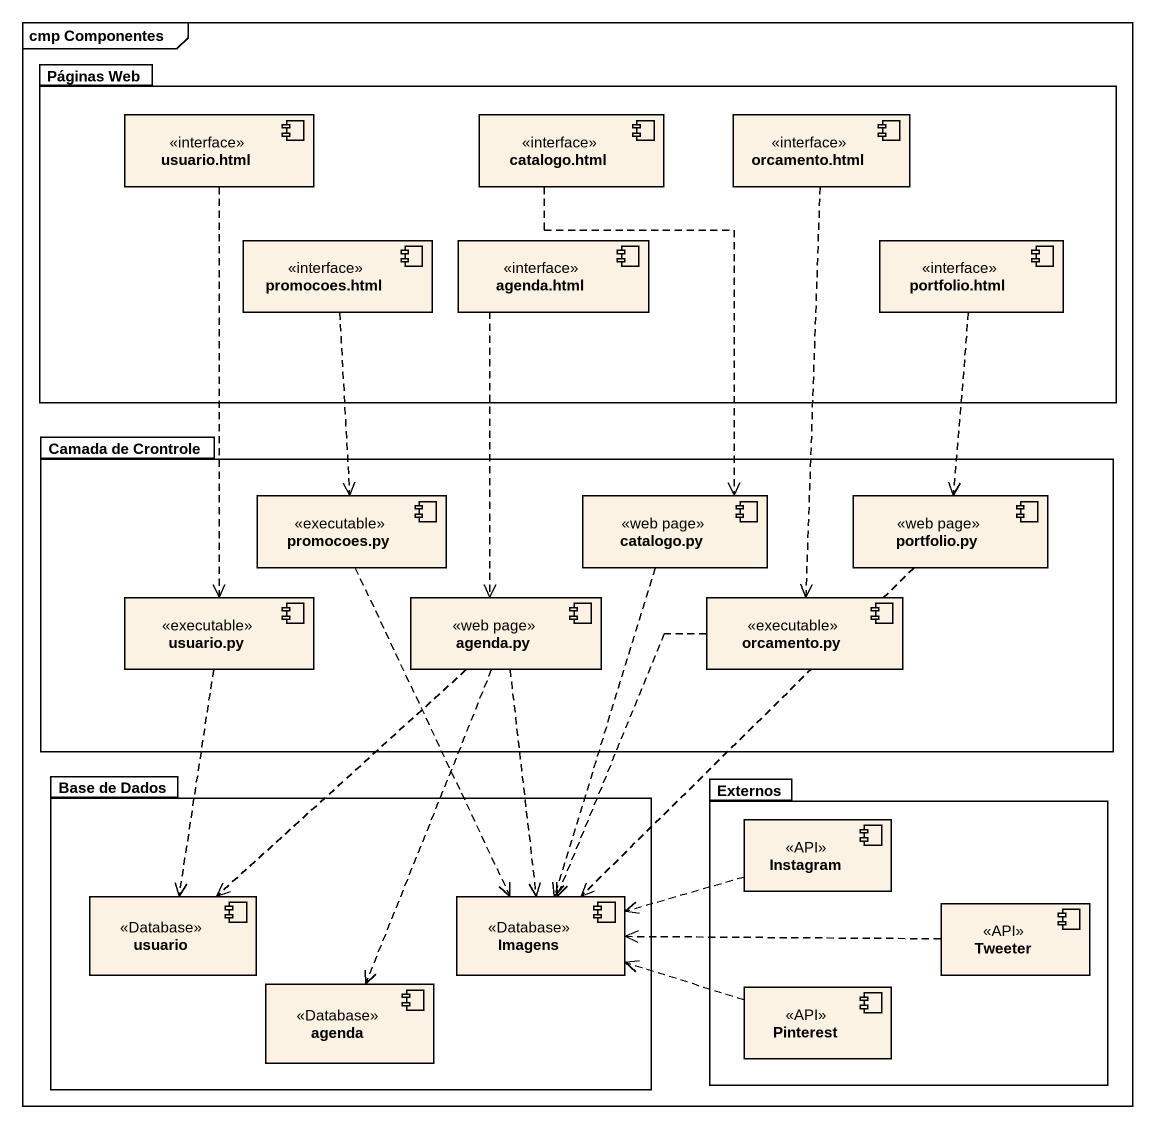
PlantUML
@startuml
mainframe cmp Componentes
package "Páginas Web" as Páginas_Web {
  component "usuario.html" as usuario_html <<interface>>
  component "catalogo.html" as catalogo_html <<interface>>
  component "orcamento.html" as orcamento_html <<interface>>
  component "promocoes.html" as promocoes_html <<interface>>
  component "agenda.html" as agenda_html <<interface>>
  component "portfolio.html" as portfolio_html <<interface>>
}
package "Camada de Crontrole" as Camada_de_Crontrole {
  component "promocoes.py" as promocoes_py <<executable>>
  component "catalogo.py" as catalogo_py <<web page>>
  component "portfolio.py" as portfolio_py <<web page>>
  component "usuario.py" as usuario_py <<executable>>
  component "agenda.py" as agenda_py <<web page>>
  component "orcamento.py" as orcamento_py <<executable>>
}
package "Base de Dados" as Base_de_Dados {
  component usuario <<Database>>
  component Imagens <<Database>>
  component agenda <<Database>>
}
package Externos {
  component Instagram <<API>>
  component Tweeter <<API>>
  component Pinterest <<API>>
}
usuario_html ..> usuario_py
catalogo_html ..> catalogo_py
orcamento_html ..> orcamento_py
promocoes_html ..> promocoes_py
agenda_html ..> agenda_py
portfolio_html ..> portfolio_py
promocoes_py ..> Imagens
catalogo_py ..> Imagens
portfolio_py ..> Imagens
usuario_py ..> usuario
agenda_py ..> usuario
agenda_py ..> Imagens
agenda_py ..> agenda
orcamento_py ..> Imagens
Instagram .left.> Imagens
Tweeter .left.> Imagens
Pinterest .left.> Imagens
@enduml
